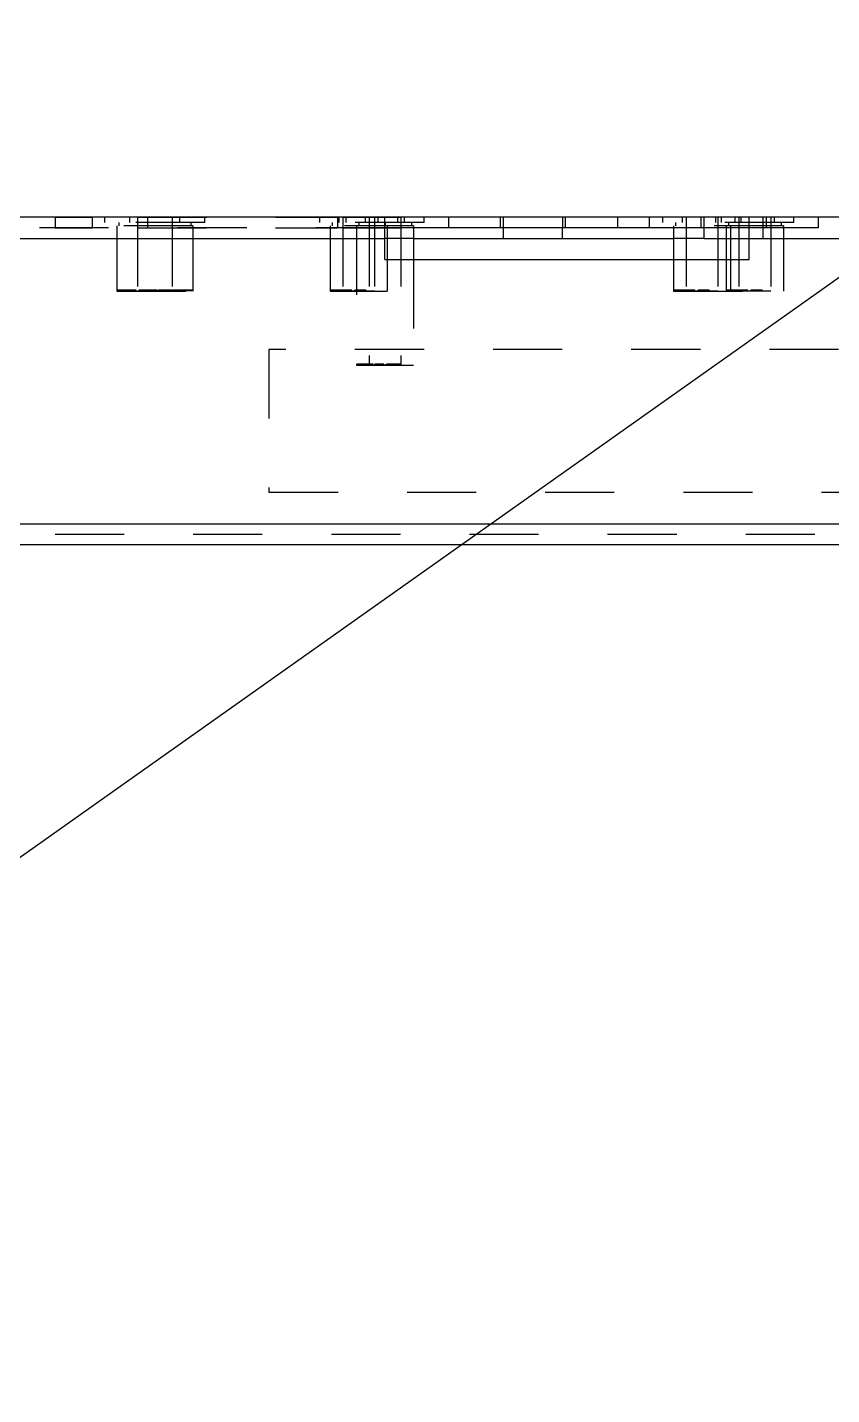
# Model space of a CAD drawing. Header units: millimetres. Extents: x 1262 to 3787, y 0 to 841.
# Drawn here: x 1570.7 to 1646.9, y 166.8 to 296.2 of the extents above; entities that cross this region are included whole.
import ezdxf

# ---------------------------------------------------------------- set-up
doc = ezdxf.new("R2010")
doc.units = ezdxf.units.MM
doc.header["$LTSCALE"] = 65.395
doc.linetypes.add('HIDDEN', pattern=[0.2, 0.1, -0.1])
doc.layers.get('0').update_dxf_attribs({"linetype": 'CONTINUOUS'})
doc.layers.add('02___PRT_ALL_AXES', color=7, linetype='CONTINUOUS')
doc.layers.add('DEFAULT_2', color=8, linetype='HIDDEN')

msp = doc.modelspace()

# ---------------------------------------------------------------- linework, layer by layer
msp.add_line((1262.236, 0), (2451.236, 841))
at = {"color": 3, "linetype": 'Continuous'}
for p, q in [((1824.581, 278.226), (1414.581, 278.226)), ((1604.551, 274.226), (1604.551, 278.226)), ((1639.051, 274.226), (1639.051, 278.226)), ((1413.581, 276.226), (1604.551, 276.226)), ((1639.051, 276.226), (1760.301, 276.226)), ((1604.551, 274.226), (1639.051, 274.226)), ((1413.581, 249.226), (1825.581, 249.226)), ((1825.581, 247.226), (1413.581, 247.226))]:
    msp.add_line(p, q, dxfattribs=at)
at = {"color": 7, "linetype": 'Continuous'}
for p, q in [((1639.051, 277.226), (1604.551, 277.226)), ((1607.281, 277.226), (1607.281, 274.226)), ((1615.797, 276.226), (1615.797, 277.226)), ((1621.365, 276.226), (1621.365, 277.226)), ((1631.881, 277.226), (1631.881, 274.226)), ((1637.281, 277.226), (1637.281, 274.226)), ((1607.281, 276.226), (1631.881, 276.226))]:
    msp.add_line(p, q, dxfattribs=at)
at = {"layer": '02___PRT_ALL_AXES', "color": 8, "linetype": 'HIDDEN'}
for p, q in [((1573.331, 278.226), (1573.331, 277.226)), ((1573.331, 278.226), (1576.831, 278.226)), ((1576.831, 278.226), (1576.831, 277.226)), ((1581.131, 278.226), (1581.131, 271.226)), ((1581.131, 278.226), (1600.081, 278.226)), ((1582.081, 278.226), (1582.081, 277.226)), ((1584.431, 278.226), (1584.431, 271.226)), ((1600.081, 278.226), (1600.081, 277.226)), ((1600.581, 278.226), (1600.581, 271.226)), ((1600.581, 278.226), (1606.081, 278.226)), ((1603.081, 278.226), (1603.081, 264.226)), ((1603.581, 278.226), (1603.581, 271.226)), ((1606.081, 278.226), (1606.081, 264.226)), ((1610.581, 278.226), (1610.581, 277.226)), ((1626.581, 278.226), (1610.581, 278.226)), ((1626.581, 278.226), (1626.581, 277.226)), ((1629.581, 278.226), (1629.581, 277.226)), ((1645.581, 278.226), (1629.581, 278.226)), ((1633.081, 278.226), (1633.081, 271.226)), ((1636.081, 278.226), (1636.081, 271.226)), ((1638.081, 278.226), (1638.081, 271.226)), ((1641.081, 278.226), (1641.081, 271.226)), ((1645.581, 278.226), (1645.581, 277.226)), ((1573.331, 277.226), (1576.831, 277.226)), ((1579.181, 277.426), (1579.181, 271.226)), ((1581.131, 277.226), (1600.081, 277.226)), ((1586.381, 277.426), (1586.381, 271.326)), ((1599.381, 277.426), (1599.381, 271.226)), ((1600.581, 277.226), (1606.081, 277.226)), ((1601.881, 277.426), (1601.881, 264.226)), ((1604.781, 277.426), (1604.781, 271.226)), ((1607.281, 277.426), (1607.281, 277.226)), ((1626.581, 277.226), (1610.581, 277.226)), ((1645.581, 277.226), (1629.581, 277.226)), ((1631.881, 277.426), (1631.881, 277.226)), ((1636.881, 277.426), (1636.881, 271.226)), ((1637.281, 277.426), (1637.281, 277.226)), ((1642.281, 277.426), (1642.281, 271.226)), ((1607.281, 274.226), (1607.281, 264.226)), ((1631.881, 274.226), (1631.881, 271.226)), ((1637.281, 274.226), (1637.281, 271.226)), ((1584.431, 271.226), (1581.131, 271.226)), ((1603.581, 271.226), (1600.581, 271.226)), ((1636.081, 271.226), (1633.081, 271.226)), ((1641.081, 271.226), (1638.081, 271.226)), ((1606.081, 264.226), (1603.081, 264.226))]:
    msp.add_line(p, q, dxfattribs=at)
at = {"layer": '02___PRT_ALL_AXES', "color": 7, "linetype": 'Continuous'}
for p, q in [((1607.281, 277.226), (1607.281, 274.226)), ((1631.881, 277.226), (1631.881, 274.226)), ((1637.281, 277.226), (1637.281, 274.226))]:
    msp.add_line(p, q, dxfattribs=at)
at = {"layer": 'DEFAULT_2', "color": 8, "linetype": 'HIDDEN'}
for p, q in [((1578.047, 277.726), (1578.047, 278.226)), ((1580.414, 277.726), (1580.414, 278.226)), ((1585.148, 277.726), (1585.148, 278.226)), ((1587.515, 277.726), (1587.515, 278.226)), ((1598.386, 277.726), (1598.386, 278.226)), ((1600.233, 277.726), (1600.233, 278.226)), ((1600.886, 277.726), (1600.886, 278.226)), ((1602.733, 277.726), (1602.733, 278.226)), ((1603.928, 277.726), (1603.928, 278.226)), ((1605.776, 277.726), (1605.776, 278.226)), ((1606.428, 277.726), (1606.428, 278.226)), ((1608.276, 277.726), (1608.276, 278.226)), ((1615.49, 277.226), (1615.49, 278.226)), ((1615.797, 277.226), (1615.797, 278.226)), ((1621.365, 278.226), (1621.365, 277.226)), ((1621.672, 277.226), (1621.672, 278.226)), ((1630.886, 277.726), (1630.886, 278.226)), ((1632.733, 277.726), (1632.733, 278.226)), ((1634.49, 277.226), (1634.49, 278.226)), ((1634.797, 276.226), (1634.797, 278.226)), ((1635.886, 277.726), (1635.886, 278.226)), ((1636.428, 277.726), (1636.428, 278.226)), ((1637.733, 277.726), (1637.733, 278.226)), ((1638.276, 277.726), (1638.276, 278.226)), ((1640.365, 276.226), (1640.365, 278.226)), ((1640.672, 277.226), (1640.672, 278.226)), ((1641.428, 277.726), (1641.428, 278.226)), ((1643.276, 277.726), (1643.276, 278.226)), ((1604.551, 277.226), (1414.581, 277.226)), ((1587.515, 277.726), (1578.047, 277.726)), ((1579.181, 277.426), (1579.181, 271.226)), ((1586.381, 277.426), (1579.181, 277.426)), ((1579.381, 277.726), (1579.381, 277.426)), ((1586.181, 277.726), (1586.181, 277.426)), ((1586.381, 277.426), (1586.381, 271.326)), ((1608.276, 277.726), (1598.386, 277.726)), ((1599.381, 277.426), (1599.381, 271.226)), ((1607.281, 277.426), (1599.381, 277.426)), ((1599.581, 277.726), (1599.581, 277.426)), ((1601.881, 277.426), (1601.881, 264.226)), ((1602.081, 277.726), (1602.081, 277.426)), ((1604.581, 277.726), (1604.581, 277.426)), ((1604.781, 277.426), (1604.781, 271.226)), ((1607.081, 277.726), (1607.081, 277.426)), ((1607.281, 277.426), (1607.281, 277.226)), ((1643.276, 277.726), (1630.886, 277.726)), ((1631.881, 277.426), (1631.881, 277.226)), ((1642.281, 277.426), (1631.881, 277.426)), ((1632.081, 277.726), (1632.081, 277.426)), ((1636.881, 277.426), (1636.881, 271.226)), ((1637.081, 277.726), (1637.081, 277.426)), ((1637.281, 277.426), (1637.281, 277.226)), ((1760.301, 277.226), (1639.051, 277.226)), ((1642.081, 277.726), (1642.081, 277.426)), ((1642.281, 277.426), (1642.281, 271.226)), ((1607.281, 276.226), (1604.551, 276.226)), ((1634.797, 276.226), (1631.881, 276.226)), ((1634.797, 276.226), (1639.051, 276.226)), ((1607.281, 274.226), (1607.281, 264.226)), ((1631.881, 274.226), (1631.881, 271.226)), ((1637.281, 274.226), (1637.281, 271.226)), ((1579.181, 271.326), (1579.181, 271.226)), ((1581.001, 271.326), (1579.181, 271.326)), ((1579.181, 271.226), (1586.378, 271.226)), ((1579.252, 271.326), (1579.252, 271.226)), ((1579.337, 271.326), (1579.337, 271.226)), ((1579.343, 271.226), (1579.343, 271.326)), ((1579.383, 271.226), (1579.383, 271.326)), ((1579.398, 271.326), (1579.398, 271.226)), ((1579.42, 271.226), (1579.42, 271.326)), ((1579.431, 271.226), (1579.431, 271.326)), ((1579.518, 271.226), (1579.518, 271.326)), ((1579.529, 271.226), (1579.529, 271.326)), ((1579.578, 271.226), (1579.578, 271.326)), ((1579.636, 271.226), (1579.636, 271.326)), ((1579.643, 271.226), (1579.643, 271.326)), ((1579.712, 271.226), (1579.712, 271.326)), ((1579.762, 271.226), (1579.762, 271.326)), ((1579.782, 271.226), (1579.782, 271.326)), ((1579.812, 271.326), (1579.812, 271.226)), ((1579.887, 271.226), (1579.887, 271.326)), ((1579.894, 271.226), (1579.894, 271.326)), ((1579.899, 271.226), (1579.899, 271.326)), ((1579.938, 271.226), (1579.938, 271.326)), ((1579.946, 271.226), (1579.946, 271.326)), ((1579.995, 271.226), (1579.995, 271.326)), ((1580.014, 271.226), (1580.014, 271.326)), ((1580.04, 271.226), (1580.04, 271.326)), ((1580.041, 271.226), (1580.041, 271.326)), ((1580.093, 271.226), (1580.093, 271.326)), ((1580.125, 271.226), (1580.125, 271.326)), ((1580.15, 271.226), (1580.15, 271.326)), ((1580.153, 271.226), (1580.153, 271.326)), ((1580.197, 271.226), (1580.197, 271.326)), ((1580.2, 271.226), (1580.2, 271.326)), ((1580.26, 271.226), (1580.26, 271.326)), ((1580.308, 271.326), (1580.308, 271.226)), ((1580.318, 271.226), (1580.318, 271.326)), ((1580.329, 271.226), (1580.329, 271.326)), ((1580.341, 271.226), (1580.341, 271.326)), ((1580.348, 271.226), (1580.348, 271.326)), ((1580.379, 271.226), (1580.379, 271.326)), ((1580.436, 271.226), (1580.436, 271.326)), ((1580.498, 271.326), (1580.498, 271.226)), ((1580.498, 271.226), (1580.498, 271.326)), ((1580.545, 271.226), (1580.545, 271.326)), ((1580.549, 271.326), (1580.549, 271.226)), ((1580.568, 271.226), (1580.568, 271.326)), ((1580.581, 271.226), (1580.581, 271.326)), ((1580.656, 271.226), (1580.656, 271.326)), ((1580.665, 271.226), (1580.665, 271.326)), ((1580.72, 271.226), (1580.72, 271.326)), ((1580.754, 271.226), (1580.754, 271.326)), ((1580.848, 271.226), (1580.848, 271.326)), ((1580.885, 271.226), (1580.885, 271.326)), ((1581.001, 271.226), (1581.001, 271.326)), ((1581.25, 271.326), (1581.25, 271.226)), ((1582.579, 271.326), (1581.25, 271.326)), ((1581.334, 271.226), (1581.334, 271.326)), ((1581.451, 271.226), (1581.451, 271.326)), ((1581.454, 271.326), (1581.454, 271.226)), ((1581.527, 271.226), (1581.527, 271.326)), ((1581.828, 271.326), (1581.828, 271.226)), ((1581.839, 271.226), (1581.839, 271.326)), ((1581.877, 271.226), (1581.877, 271.326)), ((1582.022, 271.226), (1582.022, 271.326)), ((1582.049, 271.326), (1582.049, 271.226)), ((1582.067, 271.226), (1582.067, 271.326)), ((1582.383, 271.226), (1582.383, 271.326)), ((1582.579, 271.226), (1582.579, 271.326)), ((1582.616, 271.226), (1582.616, 271.326)), ((1582.994, 271.326), (1582.616, 271.326)), ((1582.617, 271.226), (1582.617, 271.326)), ((1582.993, 271.226), (1582.993, 271.326)), ((1582.994, 271.226), (1582.994, 271.326)), ((1583.138, 271.226), (1583.138, 271.326)), ((1583.894, 271.326), (1583.138, 271.326)), ((1583.173, 271.226), (1583.173, 271.326)), ((1583.392, 271.226), (1583.392, 271.326)), ((1583.396, 271.226), (1583.396, 271.326)), ((1583.598, 271.226), (1583.598, 271.326)), ((1583.704, 271.226), (1583.704, 271.326)), ((1583.717, 271.226), (1583.717, 271.326)), ((1583.771, 271.226), (1583.771, 271.326)), ((1583.817, 271.226), (1583.817, 271.326)), ((1583.894, 271.326), (1583.894, 271.226)), ((1583.923, 271.226), (1583.923, 271.326)), ((1584.424, 271.326), (1583.923, 271.326)), ((1583.95, 271.226), (1583.95, 271.326)), ((1584.005, 271.226), (1584.005, 271.326)), ((1584.045, 271.226), (1584.045, 271.326)), ((1584.08, 271.226), (1584.08, 271.326)), ((1584.092, 271.226), (1584.092, 271.326)), ((1584.109, 271.226), (1584.109, 271.326)), ((1584.112, 271.226), (1584.112, 271.326)), ((1584.12, 271.226), (1584.12, 271.326)), ((1584.184, 271.226), (1584.184, 271.326)), ((1584.204, 271.226), (1584.204, 271.326)), ((1584.212, 271.226), (1584.212, 271.326)), ((1584.247, 271.226), (1584.247, 271.326)), ((1584.283, 271.226), (1584.283, 271.326)), ((1584.286, 271.226), (1584.286, 271.326)), ((1584.322, 271.226), (1584.322, 271.326)), ((1584.371, 271.226), (1584.371, 271.326)), ((1584.379, 271.226), (1584.379, 271.326)), ((1584.424, 271.226), (1584.424, 271.326)), ((1584.494, 271.326), (1584.494, 271.226)), ((1586.381, 271.326), (1584.494, 271.326)), ((1584.559, 271.226), (1584.559, 271.326)), ((1584.594, 271.226), (1584.594, 271.326)), ((1584.671, 271.326), (1584.671, 271.226)), ((1584.705, 271.226), (1584.705, 271.326)), ((1584.707, 271.226), (1584.707, 271.326)), ((1584.723, 271.226), (1584.723, 271.326)), ((1584.767, 271.326), (1584.767, 271.226)), ((1584.768, 271.226), (1584.768, 271.326)), ((1584.791, 271.226), (1584.791, 271.326)), ((1584.801, 271.226), (1584.801, 271.326)), ((1584.809, 271.226), (1584.809, 271.326)), ((1584.838, 271.226), (1584.838, 271.326)), ((1584.857, 271.226), (1584.857, 271.326)), ((1584.891, 271.226), (1584.891, 271.326)), ((1584.91, 271.226), (1584.91, 271.326)), ((1584.922, 271.326), (1584.922, 271.226)), ((1584.96, 271.226), (1584.96, 271.326)), ((1584.973, 271.226), (1584.973, 271.326)), ((1584.997, 271.226), (1584.997, 271.326)), ((1585.033, 271.226), (1585.033, 271.326)), ((1585.063, 271.226), (1585.063, 271.326)), ((1585.087, 271.226), (1585.087, 271.326)), ((1585.19, 271.226), (1585.19, 271.326)), ((1585.191, 271.226), (1585.191, 271.326)), ((1585.197, 271.326), (1585.197, 271.226)), ((1585.2, 271.226), (1585.2, 271.326)), ((1585.22, 271.226), (1585.22, 271.326)), ((1585.226, 271.226), (1585.226, 271.326)), ((1585.232, 271.226), (1585.232, 271.326)), ((1585.301, 271.226), (1585.301, 271.326)), ((1585.339, 271.226), (1585.339, 271.326)), ((1585.358, 271.226), (1585.358, 271.326)), ((1585.361, 271.326), (1585.361, 271.226)), ((1585.364, 271.326), (1585.364, 271.226)), ((1585.369, 271.226), (1585.369, 271.326)), ((1585.37, 271.226), (1585.37, 271.326)), ((1585.375, 271.326), (1585.375, 271.226)), ((1585.403, 271.226), (1585.403, 271.326)), ((1585.408, 271.226), (1585.408, 271.326)), ((1585.409, 271.226), (1585.409, 271.326)), ((1585.417, 271.226), (1585.417, 271.326)), ((1585.431, 271.226), (1585.431, 271.326)), ((1585.435, 271.226), (1585.435, 271.326)), ((1585.493, 271.226), (1585.493, 271.326)), ((1585.502, 271.226), (1585.502, 271.326)), ((1585.536, 271.226), (1585.536, 271.326)), ((1585.539, 271.226), (1585.539, 271.326)), ((1585.539, 271.226), (1585.539, 271.326)), ((1585.572, 271.226), (1585.572, 271.326)), ((1585.58, 271.226), (1585.58, 271.326)), ((1585.602, 271.326), (1585.602, 271.226)), ((1585.605, 271.226), (1585.605, 271.326)), ((1585.611, 271.226), (1585.611, 271.326)), ((1585.622, 271.226), (1585.622, 271.326)), ((1585.629, 271.226), (1585.629, 271.326)), ((1585.635, 271.226), (1585.635, 271.326)), ((1585.685, 271.226), (1585.685, 271.326)), ((1585.713, 271.326), (1585.713, 271.226)), ((1585.721, 271.226), (1585.721, 271.326)), ((1585.728, 271.226), (1585.728, 271.326)), ((1585.739, 271.326), (1585.739, 271.226)), ((1585.762, 271.226), (1585.762, 271.326)), ((1585.765, 271.226), (1585.765, 271.326)), ((1585.822, 271.226), (1585.822, 271.326)), ((1585.844, 271.326), (1585.844, 271.226)), ((1585.878, 271.226), (1585.878, 271.326)), ((1585.879, 271.226), (1585.879, 271.326)), ((1585.883, 271.226), (1585.883, 271.326)), ((1585.886, 271.226), (1585.886, 271.326)), ((1585.939, 271.226), (1585.939, 271.326)), ((1585.95, 271.226), (1585.95, 271.326)), ((1586.006, 271.226), (1586.006, 271.326)), ((1586.024, 271.226), (1586.024, 271.326)), ((1586.027, 271.226), (1586.027, 271.326)), ((1586.036, 271.226), (1586.036, 271.326)), ((1586.116, 271.326), (1586.116, 271.226)), ((1586.138, 271.226), (1586.138, 271.326)), ((1586.139, 271.226), (1586.139, 271.326)), ((1586.181, 271.226), (1586.181, 271.326)), ((1586.2, 271.326), (1586.2, 271.226)), ((1586.225, 271.226), (1586.225, 271.326)), ((1586.261, 271.226), (1586.261, 271.326)), ((1586.262, 271.226), (1586.262, 271.326)), ((1586.377, 271.326), (1586.377, 271.226)), ((1586.378, 271.226), (1586.378, 271.326)), ((1599.381, 271.226), (1604.781, 271.226)), ((1599.456, 271.326), (1599.456, 271.226)), ((1601.414, 271.326), (1599.456, 271.326)), ((1599.487, 271.326), (1599.487, 271.226)), ((1600.108, 271.226), (1600.108, 271.326)), ((1600.113, 271.226), (1600.113, 271.326)), ((1600.133, 271.226), (1600.133, 271.326)), ((1600.157, 271.226), (1600.157, 271.326)), ((1600.236, 271.226), (1600.236, 271.326)), ((1600.251, 271.226), (1600.251, 271.326)), ((1600.255, 271.226), (1600.255, 271.326)), ((1600.264, 271.226), (1600.264, 271.326)), ((1600.279, 271.226), (1600.279, 271.326)), ((1600.281, 271.226), (1600.281, 271.326)), ((1600.289, 271.226), (1600.289, 271.326)), ((1600.313, 271.226), (1600.313, 271.326)), ((1600.322, 271.226), (1600.322, 271.326)), ((1600.324, 271.226), (1600.324, 271.326)), ((1600.34, 271.226), (1600.34, 271.326)), ((1600.348, 271.226), (1600.348, 271.326)), ((1600.352, 271.226), (1600.352, 271.326)), ((1600.4, 271.226), (1600.4, 271.326)), ((1600.446, 271.226), (1600.446, 271.326)), ((1600.47, 271.226), (1600.47, 271.326)), ((1600.474, 271.226), (1600.474, 271.326)), ((1600.476, 271.226), (1600.476, 271.326)), ((1600.489, 271.226), (1600.489, 271.326)), ((1600.49, 271.226), (1600.49, 271.326)), ((1600.495, 271.226), (1600.495, 271.326)), ((1600.504, 271.226), (1600.504, 271.326)), ((1600.508, 271.226), (1600.508, 271.326)), ((1600.533, 271.226), (1600.533, 271.326)), ((1600.558, 271.226), (1600.558, 271.326)), ((1600.574, 271.226), (1600.574, 271.326)), ((1600.578, 271.226), (1600.578, 271.326)), ((1600.588, 271.226), (1600.588, 271.326)), ((1600.594, 271.226), (1600.594, 271.326)), ((1600.612, 271.226), (1600.612, 271.326)), ((1600.614, 271.326), (1600.614, 271.226)), ((1600.622, 271.226), (1600.622, 271.326)), ((1600.663, 271.226), (1600.663, 271.326)), ((1600.691, 271.226), (1600.691, 271.326)), ((1600.701, 271.226), (1600.701, 271.326)), ((1600.733, 271.226), (1600.733, 271.326)), ((1600.736, 271.226), (1600.736, 271.326)), ((1600.759, 271.226), (1600.759, 271.326)), ((1600.767, 271.326), (1600.767, 271.226)), ((1600.774, 271.226), (1600.774, 271.326)), ((1600.777, 271.226), (1600.777, 271.326)), ((1600.781, 271.226), (1600.781, 271.326)), ((1600.798, 271.226), (1600.798, 271.326)), ((1600.84, 271.226), (1600.84, 271.326)), ((1600.842, 271.226), (1600.842, 271.326)), ((1600.843, 271.226), (1600.843, 271.326)), ((1600.848, 271.226), (1600.848, 271.326)), ((1600.854, 271.226), (1600.854, 271.326)), ((1600.87, 271.226), (1600.87, 271.326)), ((1600.895, 271.226), (1600.895, 271.326)), ((1600.898, 271.226), (1600.898, 271.326)), ((1600.937, 271.226), (1600.937, 271.326)), ((1600.939, 271.226), (1600.939, 271.326)), ((1600.939, 271.226), (1600.939, 271.326)), ((1600.945, 271.226), (1600.945, 271.326)), ((1600.958, 271.226), (1600.958, 271.326)), ((1600.966, 271.226), (1600.966, 271.326)), ((1601.002, 271.226), (1601.002, 271.326)), ((1601.01, 271.226), (1601.01, 271.326)), ((1601.012, 271.226), (1601.012, 271.326)), ((1601.014, 271.226), (1601.014, 271.326)), ((1601.042, 271.226), (1601.042, 271.326)), ((1601.051, 271.226), (1601.051, 271.326)), ((1601.081, 271.226), (1601.081, 271.326)), ((1601.114, 271.226), (1601.114, 271.326)), ((1601.131, 271.226), (1601.131, 271.326)), ((1601.186, 271.226), (1601.186, 271.326)), ((1601.187, 271.226), (1601.187, 271.326)), ((1601.223, 271.226), (1601.223, 271.326)), ((1601.264, 271.226), (1601.264, 271.326)), ((1601.296, 271.226), (1601.296, 271.326)), ((1601.298, 271.226), (1601.298, 271.326)), ((1601.337, 271.226), (1601.337, 271.326)), ((1601.386, 271.226), (1601.386, 271.326)), ((1601.388, 271.226), (1601.388, 271.326)), ((1601.414, 271.226), (1601.414, 271.326)), ((1601.703, 271.226), (1601.703, 271.326)), ((1602.769, 271.326), (1601.703, 271.326)), ((1601.771, 271.326), (1601.771, 271.226)), ((1601.843, 271.226), (1601.843, 271.326)), ((1601.89, 271.226), (1601.89, 271.326)), ((1601.897, 271.326), (1601.897, 271.226)), ((1602.19, 271.326), (1602.19, 271.226)), ((1602.266, 271.226), (1602.266, 271.326)), ((1602.357, 271.326), (1602.357, 271.226)), ((1602.514, 271.226), (1602.514, 271.326)), ((1602.591, 271.226), (1602.591, 271.326)), ((1602.646, 271.326), (1602.646, 271.226)), ((1602.701, 271.226), (1602.701, 271.326)), ((1602.769, 271.326), (1602.769, 271.226)), ((1631.881, 271.226), (1642.281, 271.226)), ((1631.956, 271.326), (1631.956, 271.226)), ((1633.914, 271.326), (1631.956, 271.326)), ((1631.987, 271.326), (1631.987, 271.226)), ((1632.608, 271.226), (1632.608, 271.326)), ((1632.613, 271.226), (1632.613, 271.326)), ((1632.633, 271.226), (1632.633, 271.326)), ((1632.657, 271.226), (1632.657, 271.326)), ((1632.736, 271.226), (1632.736, 271.326)), ((1632.751, 271.226), (1632.751, 271.326)), ((1632.755, 271.226), (1632.755, 271.326)), ((1632.764, 271.226), (1632.764, 271.326)), ((1632.779, 271.226), (1632.779, 271.326)), ((1632.781, 271.226), (1632.781, 271.326)), ((1632.789, 271.226), (1632.789, 271.326)), ((1632.813, 271.226), (1632.813, 271.326)), ((1632.822, 271.226), (1632.822, 271.326)), ((1632.824, 271.226), (1632.824, 271.326)), ((1632.84, 271.226), (1632.84, 271.326)), ((1632.848, 271.226), (1632.848, 271.326)), ((1632.852, 271.226), (1632.852, 271.326)), ((1632.9, 271.226), (1632.9, 271.326)), ((1632.946, 271.226), (1632.946, 271.326)), ((1632.97, 271.226), (1632.97, 271.326)), ((1632.974, 271.226), (1632.974, 271.326)), ((1632.976, 271.226), (1632.976, 271.326)), ((1632.989, 271.226), (1632.989, 271.326)), ((1632.99, 271.226), (1632.99, 271.326)), ((1632.995, 271.226), (1632.995, 271.326)), ((1633.004, 271.226), (1633.004, 271.326)), ((1633.008, 271.226), (1633.008, 271.326)), ((1633.033, 271.226), (1633.033, 271.326)), ((1633.058, 271.226), (1633.058, 271.326)), ((1633.074, 271.226), (1633.074, 271.326)), ((1633.078, 271.226), (1633.078, 271.326)), ((1633.088, 271.226), (1633.088, 271.326)), ((1633.094, 271.226), (1633.094, 271.326)), ((1633.112, 271.226), (1633.112, 271.326)), ((1633.114, 271.326), (1633.114, 271.226)), ((1633.122, 271.226), (1633.122, 271.326)), ((1633.163, 271.226), (1633.163, 271.326)), ((1633.191, 271.226), (1633.191, 271.326)), ((1633.201, 271.226), (1633.201, 271.326)), ((1633.233, 271.226), (1633.233, 271.326)), ((1633.236, 271.226), (1633.236, 271.326)), ((1633.259, 271.226), (1633.259, 271.326)), ((1633.267, 271.326), (1633.267, 271.226)), ((1633.274, 271.226), (1633.274, 271.326)), ((1633.277, 271.226), (1633.277, 271.326)), ((1633.281, 271.226), (1633.281, 271.326)), ((1633.298, 271.226), (1633.298, 271.326)), ((1633.34, 271.226), (1633.34, 271.326)), ((1633.342, 271.226), (1633.342, 271.326)), ((1633.343, 271.226), (1633.343, 271.326)), ((1633.348, 271.226), (1633.348, 271.326)), ((1633.354, 271.226), (1633.354, 271.326)), ((1633.37, 271.226), (1633.37, 271.326)), ((1633.395, 271.226), (1633.395, 271.326)), ((1633.398, 271.226), (1633.398, 271.326)), ((1633.437, 271.226), (1633.437, 271.326)), ((1633.439, 271.226), (1633.439, 271.326)), ((1633.439, 271.226), (1633.439, 271.326)), ((1633.445, 271.226), (1633.445, 271.326)), ((1633.458, 271.226), (1633.458, 271.326)), ((1633.466, 271.226), (1633.466, 271.326)), ((1633.502, 271.226), (1633.502, 271.326)), ((1633.51, 271.226), (1633.51, 271.326)), ((1633.512, 271.226), (1633.512, 271.326)), ((1633.514, 271.226), (1633.514, 271.326)), ((1633.542, 271.226), (1633.542, 271.326)), ((1633.551, 271.226), (1633.551, 271.326)), ((1633.581, 271.226), (1633.581, 271.326)), ((1633.614, 271.226), (1633.614, 271.326)), ((1633.631, 271.226), (1633.631, 271.326)), ((1633.686, 271.226), (1633.686, 271.326)), ((1633.687, 271.226), (1633.687, 271.326)), ((1633.723, 271.226), (1633.723, 271.326)), ((1633.764, 271.226), (1633.764, 271.326)), ((1633.796, 271.226), (1633.796, 271.326)), ((1633.798, 271.226), (1633.798, 271.326)), ((1633.837, 271.226), (1633.837, 271.326)), ((1633.886, 271.226), (1633.886, 271.326)), ((1633.888, 271.226), (1633.888, 271.326)), ((1633.914, 271.226), (1633.914, 271.326)), ((1634.203, 271.226), (1634.203, 271.326)), ((1635.269, 271.326), (1634.203, 271.326)), ((1634.271, 271.326), (1634.271, 271.226)), ((1634.343, 271.226), (1634.343, 271.326)), ((1634.39, 271.226), (1634.39, 271.326)), ((1634.397, 271.326), (1634.397, 271.226)), ((1634.69, 271.326), (1634.69, 271.226)), ((1634.766, 271.226), (1634.766, 271.326)), ((1634.857, 271.326), (1634.857, 271.226)), ((1635.014, 271.226), (1635.014, 271.326)), ((1635.091, 271.226), (1635.091, 271.326)), ((1635.146, 271.326), (1635.146, 271.226)), ((1635.201, 271.226), (1635.201, 271.326)), ((1635.269, 271.326), (1635.269, 271.226)), ((1636.956, 271.326), (1636.956, 271.226)), ((1638.914, 271.326), (1636.956, 271.326)), ((1636.987, 271.326), (1636.987, 271.226)), ((1637.608, 271.226), (1637.608, 271.326)), ((1637.613, 271.226), (1637.613, 271.326)), ((1637.633, 271.226), (1637.633, 271.326)), ((1637.657, 271.226), (1637.657, 271.326)), ((1637.736, 271.226), (1637.736, 271.326)), ((1637.751, 271.226), (1637.751, 271.326)), ((1637.755, 271.226), (1637.755, 271.326)), ((1637.764, 271.226), (1637.764, 271.326)), ((1637.779, 271.226), (1637.779, 271.326)), ((1637.781, 271.226), (1637.781, 271.326)), ((1637.789, 271.226), (1637.789, 271.326)), ((1637.813, 271.226), (1637.813, 271.326)), ((1637.822, 271.226), (1637.822, 271.326)), ((1637.824, 271.226), (1637.824, 271.326)), ((1637.84, 271.226), (1637.84, 271.326)), ((1637.848, 271.226), (1637.848, 271.326)), ((1637.852, 271.226), (1637.852, 271.326)), ((1637.9, 271.226), (1637.9, 271.326)), ((1637.946, 271.226), (1637.946, 271.326)), ((1637.97, 271.226), (1637.97, 271.326)), ((1637.974, 271.226), (1637.974, 271.326)), ((1637.976, 271.226), (1637.976, 271.326)), ((1637.989, 271.226), (1637.989, 271.326)), ((1637.99, 271.226), (1637.99, 271.326)), ((1637.995, 271.226), (1637.995, 271.326)), ((1638.004, 271.226), (1638.004, 271.326)), ((1638.008, 271.226), (1638.008, 271.326)), ((1638.033, 271.226), (1638.033, 271.326)), ((1638.058, 271.226), (1638.058, 271.326)), ((1638.074, 271.226), (1638.074, 271.326)), ((1638.078, 271.226), (1638.078, 271.326)), ((1638.088, 271.226), (1638.088, 271.326)), ((1638.094, 271.226), (1638.094, 271.326)), ((1638.112, 271.226), (1638.112, 271.326)), ((1638.114, 271.326), (1638.114, 271.226)), ((1638.122, 271.226), (1638.122, 271.326)), ((1638.163, 271.226), (1638.163, 271.326)), ((1638.191, 271.226), (1638.191, 271.326)), ((1638.201, 271.226), (1638.201, 271.326)), ((1638.233, 271.226), (1638.233, 271.326)), ((1638.236, 271.226), (1638.236, 271.326)), ((1638.259, 271.226), (1638.259, 271.326)), ((1638.267, 271.326), (1638.267, 271.226)), ((1638.274, 271.226), (1638.274, 271.326)), ((1638.277, 271.226), (1638.277, 271.326)), ((1638.281, 271.226), (1638.281, 271.326)), ((1638.298, 271.226), (1638.298, 271.326)), ((1638.34, 271.226), (1638.34, 271.326)), ((1638.342, 271.226), (1638.342, 271.326)), ((1638.343, 271.226), (1638.343, 271.326)), ((1638.348, 271.226), (1638.348, 271.326)), ((1638.354, 271.226), (1638.354, 271.326)), ((1638.37, 271.226), (1638.37, 271.326)), ((1638.395, 271.226), (1638.395, 271.326)), ((1638.398, 271.226), (1638.398, 271.326)), ((1638.437, 271.226), (1638.437, 271.326)), ((1638.439, 271.226), (1638.439, 271.326)), ((1638.439, 271.226), (1638.439, 271.326)), ((1638.445, 271.226), (1638.445, 271.326)), ((1638.458, 271.226), (1638.458, 271.326)), ((1638.466, 271.226), (1638.466, 271.326)), ((1638.502, 271.226), (1638.502, 271.326)), ((1638.51, 271.226), (1638.51, 271.326)), ((1638.512, 271.226), (1638.512, 271.326)), ((1638.514, 271.226), (1638.514, 271.326)), ((1638.542, 271.226), (1638.542, 271.326)), ((1638.551, 271.226), (1638.551, 271.326)), ((1638.581, 271.226), (1638.581, 271.326)), ((1638.614, 271.226), (1638.614, 271.326)), ((1638.631, 271.226), (1638.631, 271.326)), ((1638.686, 271.226), (1638.686, 271.326)), ((1638.687, 271.226), (1638.687, 271.326)), ((1638.723, 271.226), (1638.723, 271.326)), ((1638.764, 271.226), (1638.764, 271.326)), ((1638.796, 271.226), (1638.796, 271.326)), ((1638.798, 271.226), (1638.798, 271.326)), ((1638.837, 271.226), (1638.837, 271.326)), ((1638.886, 271.226), (1638.886, 271.326)), ((1638.888, 271.226), (1638.888, 271.326)), ((1638.914, 271.226), (1638.914, 271.326)), ((1639.203, 271.226), (1639.203, 271.326)), ((1640.269, 271.326), (1639.203, 271.326)), ((1639.271, 271.326), (1639.271, 271.226)), ((1639.343, 271.226), (1639.343, 271.326)), ((1639.39, 271.226), (1639.39, 271.326)), ((1639.397, 271.326), (1639.397, 271.226)), ((1639.69, 271.326), (1639.69, 271.226)), ((1639.766, 271.226), (1639.766, 271.326)), ((1639.857, 271.326), (1639.857, 271.226)), ((1640.014, 271.226), (1640.014, 271.326)), ((1640.091, 271.226), (1640.091, 271.326)), ((1640.146, 271.326), (1640.146, 271.226)), ((1640.201, 271.226), (1640.201, 271.326)), ((1640.269, 271.326), (1640.269, 271.226)), ((1593.581, 265.726), (1593.581, 252.226)), ((1660.581, 265.726), (1593.581, 265.726)), ((1601.881, 264.226), (1607.281, 264.226)), ((1601.919, 264.326), (1601.919, 264.226)), ((1603.441, 264.326), (1601.919, 264.326)), ((1601.943, 264.326), (1601.943, 264.226)), ((1602.149, 264.226), (1602.149, 264.326)), ((1602.2, 264.226), (1602.2, 264.326)), ((1602.23, 264.226), (1602.23, 264.326)), ((1602.273, 264.226), (1602.273, 264.326)), ((1602.324, 264.226), (1602.324, 264.326)), ((1602.352, 264.226), (1602.352, 264.326)), ((1602.354, 264.226), (1602.354, 264.326)), ((1602.376, 264.326), (1602.376, 264.226)), ((1602.44, 264.226), (1602.44, 264.326)), ((1602.451, 264.326), (1602.451, 264.226)), ((1602.475, 264.226), (1602.475, 264.326)), ((1602.746, 264.226), (1602.746, 264.326)), ((1602.881, 264.226), (1602.881, 264.326)), ((1602.911, 264.226), (1602.911, 264.326)), ((1603.054, 264.226), (1603.054, 264.326)), ((1603.057, 264.226), (1603.057, 264.326)), ((1603.065, 264.226), (1603.065, 264.326)), ((1603.105, 264.226), (1603.105, 264.326)), ((1603.113, 264.226), (1603.113, 264.326)), ((1603.146, 264.226), (1603.146, 264.326)), ((1603.163, 264.226), (1603.163, 264.326)), ((1603.199, 264.226), (1603.199, 264.326)), ((1603.205, 264.226), (1603.205, 264.326)), ((1603.212, 264.226), (1603.212, 264.326)), ((1603.231, 264.226), (1603.231, 264.326)), ((1603.238, 264.226), (1603.238, 264.326)), ((1603.24, 264.226), (1603.24, 264.326)), ((1603.241, 264.226), (1603.241, 264.326)), ((1603.254, 264.226), (1603.254, 264.326)), ((1603.258, 264.226), (1603.258, 264.326)), ((1603.264, 264.226), (1603.264, 264.326)), ((1603.284, 264.226), (1603.284, 264.326)), ((1603.29, 264.226), (1603.29, 264.326)), ((1603.349, 264.226), (1603.349, 264.326)), ((1603.382, 264.226), (1603.382, 264.326)), ((1603.438, 264.226), (1603.438, 264.326)), ((1603.441, 264.226), (1603.441, 264.326)), ((1603.614, 264.226), (1603.614, 264.326)), ((1604.451, 264.326), (1603.614, 264.326)), ((1603.618, 264.226), (1603.618, 264.326)), ((1603.635, 264.226), (1603.635, 264.326)), ((1603.643, 264.226), (1603.643, 264.326)), ((1603.676, 264.226), (1603.676, 264.326)), ((1603.693, 264.226), (1603.693, 264.326)), ((1603.715, 264.226), (1603.715, 264.326)), ((1603.724, 264.226), (1603.724, 264.326)), ((1603.732, 264.226), (1603.732, 264.326)), ((1603.736, 264.226), (1603.736, 264.326)), ((1603.753, 264.226), (1603.753, 264.326)), ((1603.754, 264.226), (1603.754, 264.326)), ((1603.754, 264.226), (1603.754, 264.326)), ((1603.764, 264.226), (1603.764, 264.326)), ((1603.764, 264.226), (1603.764, 264.326)), ((1603.778, 264.226), (1603.778, 264.326)), ((1603.79, 264.226), (1603.79, 264.326)), ((1603.797, 264.226), (1603.797, 264.326)), ((1603.805, 264.226), (1603.805, 264.326)), ((1603.834, 264.326), (1603.834, 264.226)), ((1603.843, 264.226), (1603.843, 264.326)), ((1603.855, 264.226), (1603.855, 264.326)), ((1603.865, 264.226), (1603.865, 264.326)), ((1603.868, 264.226), (1603.868, 264.326)), ((1603.874, 264.226), (1603.874, 264.326)), ((1603.885, 264.226), (1603.885, 264.326)), ((1603.904, 264.226), (1603.904, 264.326)), ((1603.907, 264.226), (1603.907, 264.326)), ((1603.921, 264.226), (1603.921, 264.326)), ((1603.992, 264.226), (1603.992, 264.326)), ((1603.994, 264.226), (1603.994, 264.326)), ((1603.998, 264.226), (1603.998, 264.326)), ((1604.007, 264.226), (1604.007, 264.326)), ((1604.015, 264.226), (1604.015, 264.326)), ((1604.075, 264.226), (1604.075, 264.326)), ((1604.087, 264.226), (1604.087, 264.326)), ((1604.096, 264.226), (1604.096, 264.326)), ((1604.098, 264.226), (1604.098, 264.326)), ((1604.113, 264.226), (1604.113, 264.326)), ((1604.145, 264.226), (1604.145, 264.326)), ((1604.158, 264.226), (1604.158, 264.326)), ((1604.178, 264.226), (1604.178, 264.326)), ((1604.179, 264.226), (1604.179, 264.326)), ((1604.185, 264.226), (1604.185, 264.326)), ((1604.209, 264.226), (1604.209, 264.326)), ((1604.24, 264.226), (1604.24, 264.326)), ((1604.249, 264.226), (1604.249, 264.326)), ((1604.275, 264.226), (1604.275, 264.326)), ((1604.305, 264.226), (1604.305, 264.326)), ((1604.321, 264.226), (1604.321, 264.326)), ((1604.325, 264.226), (1604.325, 264.326)), ((1604.341, 264.226), (1604.341, 264.326)), ((1604.35, 264.226), (1604.35, 264.326)), ((1604.392, 264.226), (1604.392, 264.326)), ((1604.451, 264.226), (1604.451, 264.326)), ((1604.451, 264.226), (1604.451, 264.326)), ((1604.721, 264.226), (1604.721, 264.326)), ((1605.996, 264.326), (1604.721, 264.326)), ((1604.897, 264.226), (1604.897, 264.326)), ((1604.914, 264.226), (1604.914, 264.326)), ((1605.062, 264.326), (1605.062, 264.226)), ((1605.186, 264.326), (1605.186, 264.226)), ((1605.467, 264.326), (1605.467, 264.226)), ((1605.48, 264.226), (1605.48, 264.326)), ((1605.508, 264.226), (1605.508, 264.326)), ((1605.615, 264.226), (1605.615, 264.326)), ((1605.624, 264.326), (1605.624, 264.226)), ((1605.655, 264.226), (1605.655, 264.326)), ((1605.887, 264.326), (1605.887, 264.226)), ((1605.996, 264.326), (1605.996, 264.226)), ((1593.581, 252.226), (1660.581, 252.226)), ((1697.581, 248.226), (1545.581, 248.226))]:
    msp.add_line(p, q, dxfattribs=at)

doc.saveas('drawing.dxf')
